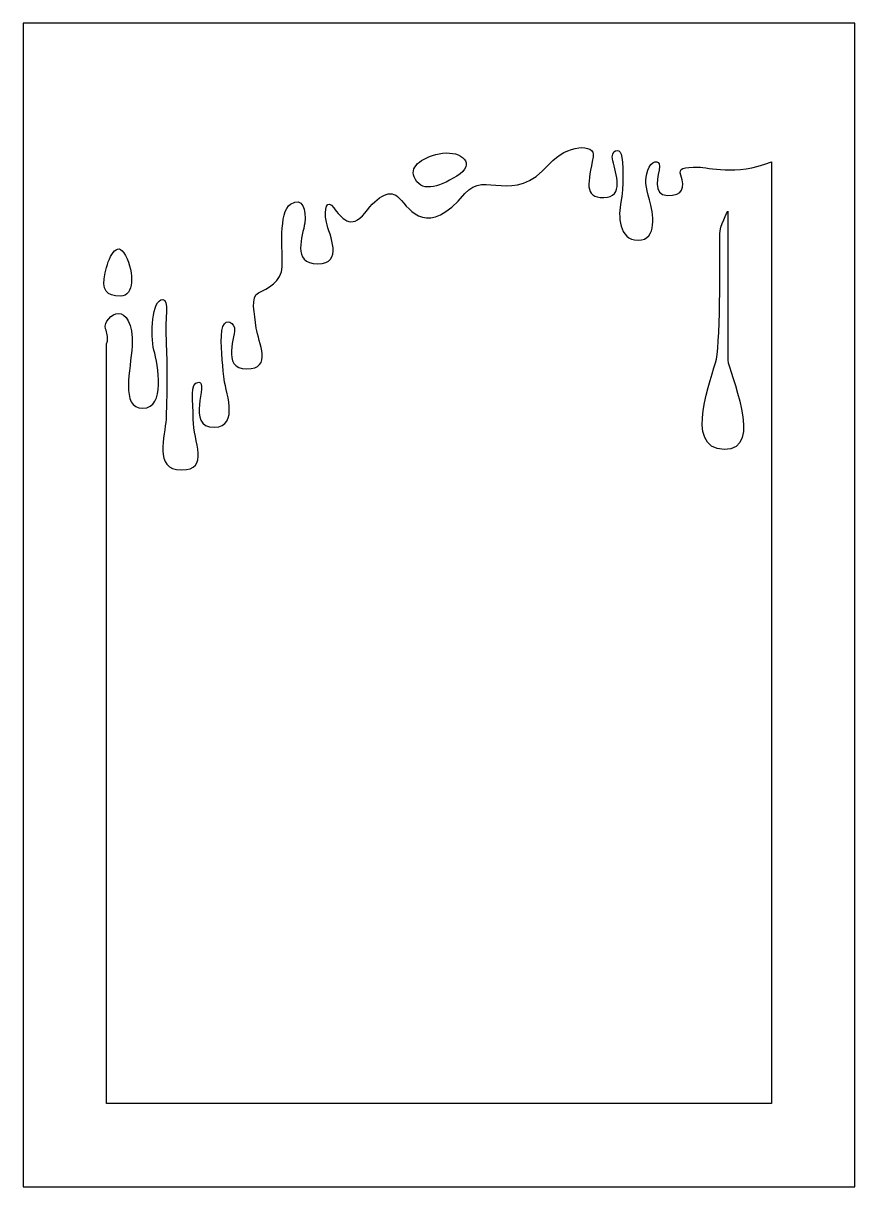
# Model space of a CAD drawing. Header units: centimetres. Extents: x -5 to 5.7, y -8.1 to 6.8.
import ezdxf

# ---------------------------------------------------------------- set-up
doc = ezdxf.new("R2010")
doc.units = ezdxf.units.CM
doc.header["$MEASUREMENT"] = 0
doc.layers.add('Camada 1', color=7, linetype='Continuous')

msp = doc.modelspace()

# ---------------------------------------------------------------- linework, layer by layer
at = {"layer": 'Camada 1'}
for points, knots in [([(5.66771, -8.13594), (5.66771, -8.13594), (-4.98217, -8.13594), (-4.98217, -8.13594), (-4.98217, -8.13594), (-4.98217, -8.13594), (-4.98217, 6.77386), (-4.98217, 6.77386), (-4.98217, 6.77386), (-4.98217, 6.77386), (5.66768, 6.77386), (5.66768, 6.77386), (5.66768, 6.77386), (5.66768, 6.77386), (5.66768, -8.13594), (5.66768, -8.13594), (5.66768, -8.13594), (5.66768, -8.13594), (5.66771, -8.13594), (5.66771, -8.13594)], [0, 0, 0, 0, 0.16666667, 0.16666667, 0.16666667, 0.16666667, 0.33333333, 0.33333333, 0.33333333, 0.33333333, 0.5, 0.5, 0.5, 0.5, 0.66666667, 0.66666667, 0.66666667, 0.66666667, 1, 1, 1, 1]), ([(4.60059, 4.99763), (4.13167, 4.81409), (3.80057, 4.92953), (3.66325, 4.92953), (3.66325, 4.92953), (3.46868, 4.92953), (3.41113, 4.91736), (3.44066, 4.82796), (3.44066, 4.82796), (3.49485, 4.66347), (3.46971, 4.56724), (3.26794, 4.56724), (3.26794, 4.56724), (3.06627, 4.56724), (3.15991, 4.83481), (3.16721, 4.93858), (3.16721, 4.93858), (3.1743, 5.0423), (3.05193, 5.00957), (3.01584, 4.88939), (3.01584, 4.88939), (2.97978, 4.7693), (2.98703, 4.68196), (3.03748, 4.51268), (3.03748, 4.51268), (3.08791, 4.34335), (3.14554, 3.99388), (2.89339, 3.99388), (2.89339, 3.99388), (2.64132, 3.99388), (2.63614, 4.3149), (2.67381, 4.48243), (2.67381, 4.48243), (2.71162, 4.6501), (2.69887, 5.02049), (2.67722, 5.09695), (2.67722, 5.09695), (2.65571, 5.17339), (2.53329, 5.16249), (2.56935, 5.00958), (2.56935, 5.00958), (2.60523, 4.85665), (2.72056, 4.53994), (2.45397, 4.53994), (2.45397, 4.53994), (2.18748, 4.53994), (2.25839, 4.73441), (2.31718, 5.06419), (2.31718, 5.06419), (2.34816, 5.23799), (1.97859, 5.22471), (1.75822, 4.97177), (1.75822, 4.97177), (1.28091, 4.42437), (0.94039, 4.9061), (0.67478, 4.59048), (0.67478, 4.59048), (0.19758, 4.02353), (-0.02152, 4.37545), (-0.16726, 4.53354), (-0.16726, 4.53354), (-0.27696, 4.65276), (-0.43377, 4.5718), (-0.60676, 4.34243), (-0.60676, 4.34243), (-0.77961, 4.11309), (-0.91643, 4.28785), (-1.00295, 4.40797), (-1.00295, 4.40797), (-1.08942, 4.52812), (-1.13773, 4.40387), (-1.09907, 4.2261), (-1.09907, 4.2261), (-1.06116, 4.05166), (-0.87325, 3.69265), (-1.21189, 3.69265), (-1.21189, 3.69265), (-1.55048, 3.69265), (-1.3989, 4.04775), (-1.37786, 4.21396), (-1.37786, 4.21396), (-1.35712, 4.37702), (-1.39916, 4.56091), (-1.55764, 4.45714), (-1.55764, 4.45714), (-1.71615, 4.35342), (-1.65847, 3.84553), (-1.6657, 3.65447), (-1.6657, 3.65447), (-1.67284, 3.46328), (-1.8602, 3.37047), (-1.96822, 3.32133), (-1.96822, 3.32133), (-2.07633, 3.2722), (-2.0187, 3.05381), (-1.99717, 2.86805), (-1.99717, 2.86805), (-1.97539, 2.68247), (-1.7809, 2.34388), (-2.11954, 2.34388), (-2.11954, 2.34388), (-2.45807, 2.34388), (-2.24958, 2.78692), (-2.27842, 2.87426), (-2.27842, 2.87426), (-2.30723, 2.9616), (-2.41259, 2.99877), (-2.43685, 2.836), (-2.43685, 2.836), (-2.46159, 2.67077), (-2.42799, 2.41222), (-2.41492, 2.2487), (-2.41492, 2.2487), (-2.40203, 2.08818), (-2.20209, 1.59703), (-2.53343, 1.59634), (-2.53343, 1.59634), (-2.91493, 1.59552), (-2.60217, 2.17459), (-2.73187, 2.17459), (-2.73187, 2.17459), (-2.86154, 2.17459), (-2.80159, 1.93138), (-2.80397, 1.70202), (-2.80397, 1.70202), (-2.80693, 1.40881), (-2.58783, 1.04966), (-2.95515, 1.04966), (-2.95515, 1.04966), (-3.32266, 1.04966), (-3.16322, 1.48948), (-3.15388, 1.70202), (-3.15388, 1.70202), (-3.13523, 2.12845), (-3.1402, 2.40483), (-3.15388, 2.69876), (-3.15388, 2.69876), (-3.16793, 2.99964), (-3.11112, 3.23232), (-3.19291, 3.23391), (-3.19291, 3.23391), (-3.33695, 3.2369), (-3.35859, 2.77528), (-3.30819, 2.58409), (-3.30819, 2.58409), (-3.25776, 2.39303), (-3.15494, 1.84146), (-3.4504, 1.84146), (-3.4504, 1.84146), (-3.74581, 1.84146), (-3.60354, 2.33843), (-3.58917, 2.63873), (-3.58917, 2.63873), (-3.57475, 2.93909), (-3.67561, 3.05381), (-3.76205, 3.05381), (-3.76205, 3.05381), (-3.84846, 3.05381), (-3.95652, 2.94456), (-3.92779, 2.85722), (-3.92779, 2.85722), (-3.91321, 2.81319), (-3.89318, 2.75014), (-3.90546, 2.69818), (-3.90546, 2.69818), (-3.90546, 2.69818), (-3.91713, 2.66495), (-3.91713, 2.66495), (-3.91713, 2.66495), (-3.91713, 2.66495), (-3.91713, -7.07095), (-3.91713, -7.07095), (-3.91713, -7.07095), (-3.91713, -7.07095), (4.60273, -7.07094), (4.60273, -7.07094), (4.60273, -7.07094), (4.60273, -7.07094), (4.60273, 4.9916), (4.60273, 4.9916), (4.60273, 4.9916), (4.60273, 4.9916), (4.60059, 4.99763), (4.60059, 4.99763)], [0, 0, 0, 0, 0.0212766, 0.0212766, 0.0212766, 0.0212766, 0.04255319, 0.04255319, 0.04255319, 0.04255319, 0.06382979, 0.06382979, 0.06382979, 0.06382979, 0.08510638, 0.08510638, 0.08510638, 0.08510638, 0.10638298, 0.10638298, 0.10638298, 0.10638298, 0.12765957, 0.12765957, 0.12765957, 0.12765957, 0.14893617, 0.14893617, 0.14893617, 0.14893617, 0.17021277, 0.17021277, 0.17021277, 0.17021277, 0.19148936, 0.19148936, 0.19148936, 0.19148936, 0.21276596, 0.21276596, 0.21276596, 0.21276596, 0.23404255, 0.23404255, 0.23404255, 0.23404255, 0.25531915, 0.25531915, 0.25531915, 0.25531915, 0.27659574, 0.27659574, 0.27659574, 0.27659574, 0.29787234, 0.29787234, 0.29787234, 0.29787234, 0.31914894, 0.31914894, 0.31914894, 0.31914894, 0.34042553, 0.34042553, 0.34042553, 0.34042553, 0.36170213, 0.36170213, 0.36170213, 0.36170213, 0.38297872, 0.38297872, 0.38297872, 0.38297872, 0.40425532, 0.40425532, 0.40425532, 0.40425532, 0.42553191, 0.42553191, 0.42553191, 0.42553191, 0.44680851, 0.44680851, 0.44680851, 0.44680851, 0.46808511, 0.46808511, 0.46808511, 0.46808511, 0.4893617, 0.4893617, 0.4893617, 0.4893617, 0.5106383, 0.5106383, 0.5106383, 0.5106383, 0.53191489, 0.53191489, 0.53191489, 0.53191489, 0.55319149, 0.55319149, 0.55319149, 0.55319149, 0.57446809, 0.57446809, 0.57446809, 0.57446809, 0.59574468, 0.59574468, 0.59574468, 0.59574468, 0.61702128, 0.61702128, 0.61702128, 0.61702128, 0.63829787, 0.63829787, 0.63829787, 0.63829787, 0.65957447, 0.65957447, 0.65957447, 0.65957447, 0.68085106, 0.68085106, 0.68085106, 0.68085106, 0.70212766, 0.70212766, 0.70212766, 0.70212766, 0.72340426, 0.72340426, 0.72340426, 0.72340426, 0.74468085, 0.74468085, 0.74468085, 0.74468085, 0.76595745, 0.76595745, 0.76595745, 0.76595745, 0.78723404, 0.78723404, 0.78723404, 0.78723404, 0.80851064, 0.80851064, 0.80851064, 0.80851064, 0.82978723, 0.82978723, 0.82978723, 0.82978723, 0.85106383, 0.85106383, 0.85106383, 0.85106383, 0.87234043, 0.87234043, 0.87234043, 0.87234043, 0.89361702, 0.89361702, 0.89361702, 0.89361702, 0.91489362, 0.91489362, 0.91489362, 0.91489362, 0.93617021, 0.93617021, 0.93617021, 0.93617021, 0.95744681, 0.95744681, 0.95744681, 0.95744681, 1, 1, 1, 1]), ([(0.38874, 5.10741), (0.14723, 5.07272), (-0.03642, 4.94456), (0.02317, 4.80549), (0.02317, 4.80549), (0.10818, 4.60748), (0.31707, 4.65695), (0.5717, 4.81539), (0.5717, 4.81539), (0.82636, 4.97377), (0.63052, 5.14202), (0.38874, 5.10741)], [0, 0, 0, 0, 0.25, 0.25, 0.25, 0.25, 0.5, 0.5, 0.5, 0.5, 1, 1, 1, 1]), ([(3.93791, 4.07464), (3.93791, 3.95661), (3.95177, 2.72767), (3.89626, 2.47079), (3.89626, 2.47079), (3.84784, 2.24695), (3.45888, 1.32517), (3.99347, 1.31133), (3.99347, 1.31133), (4.52901, 1.29744), (4.0421, 2.325), (4.0421, 2.4569), (4.0421, 2.4569), (4.0421, 2.4569), (4.04211, 4.36623), (4.04211, 4.36623), (4.04211, 4.36623), (4.04208, 4.36623), (3.93791, 4.17182), (3.93791, 4.07464)], [0, 0, 0, 0, 0.16666667, 0.16666667, 0.16666667, 0.16666667, 0.33333333, 0.33333333, 0.33333333, 0.33333333, 0.5, 0.5, 0.5, 0.5, 0.66666667, 0.66666667, 0.66666667, 0.66666667, 1, 1, 1, 1]), ([(-3.67277, 3.79659), (-3.78382, 4.01929), (-3.89648, 3.75643), (-3.93405, 3.57384), (-3.93405, 3.57384), (-3.97974, 3.35109), (-3.92098, 3.27682), (-3.73815, 3.27682), (-3.73815, 3.27682), (-3.55527, 3.27681), (-3.56175, 3.57378), (-3.67277, 3.79659)], [0, 0, 0, 0, 0.25, 0.25, 0.25, 0.25, 0.5, 0.5, 0.5, 0.5, 1, 1, 1, 1])]:
    msp.add_open_spline(points, degree=3, knots=knots, dxfattribs=at)

doc.saveas('drawing.dxf')
